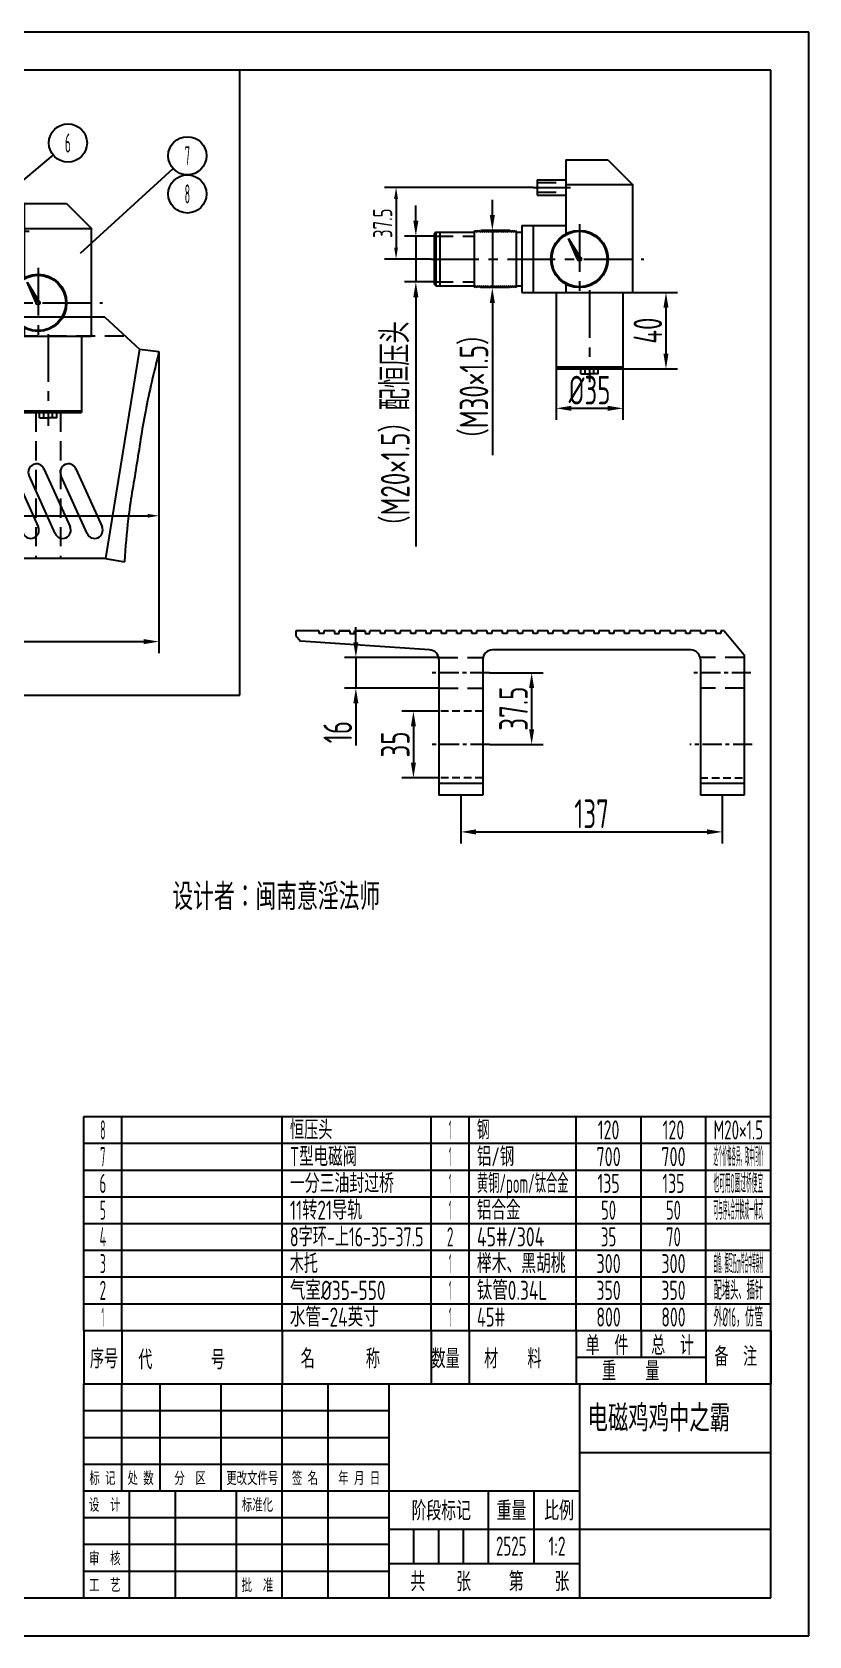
# Model space of a CAD drawing. Header units: millimetres. Extents: x 0 to 1188, y 0 to 840.
# Drawn here: x 781 to 1188, y 0 to 840 of the extents above; entities that cross this region are included whole.
import ezdxf
from ezdxf.enums import TextEntityAlignment as Align

# ---------------------------------------------------------------- set-up
doc = ezdxf.new("R2010")
doc.units = ezdxf.units.MM
doc.header["$LTSCALE"] = 20
doc.linetypes.add('F', pattern=[0.75, 0.5, -0.25])
doc.linetypes.add('G', pattern=[2, 1.25, -0.25, 0.25, -0.25])
for name, color, linetype in [('01', 7, 'Continuous'), ('02', 1, 'Continuous'), ('04', 2, 'F'), ('05', 4, 'G'), ('08', 7, 'Continuous'), ('11', 3, 'G'), ('13', 3, 'G')]:
    doc.layers.add(name, color=color, linetype=linetype)
doc.styles.get("Standard").update_dxf_attribs({"font": 'isocp', "width": 0.707, "bigfont": 'intecad.shx'})
doc.dimstyles.new('INTE', dxfattribs={"dimscale": 2, "dimtxt": 7.5, "dimasz": 4, "dimexe": 3, "dimexo": 0, "dimgap": 1, "dimtad": 1, "dimdec": 1, "dimdsep": 46, "dimtxsty": 'Standard', "dimcen": 0, "dimclrd": 1, "dimclre": 1, "dimclrt": 3, "dimaunit": 1, "dimadec": 0, "dimazin": 0, "dimtfac": 1, "dimtdec": 1, "dimtmove": 0, "dimatfit": 0, "dimfxl": 1, "dimtfillclr": 3, "dimarcsym": 0})

# ---------------------------------------------------------------- blocks, each defined once
blk = doc.blocks.new('*U1', base_point=(-44.58, 177.6))
at = {"layer": '01'}
for p, q in [((-224.58, 233.6), (-44.58, 233.6)), ((-224.58, 177.6), (-224.58, 233.6)), ((-214.58, 205.6), (-214.58, 233.6)), ((-204.58, 205.6), (-204.58, 233.6)), ((-188.58, 205.6), (-188.58, 233.6)), ((-172.58, 177.6), (-172.58, 233.6)), ((-160.58, 177.6), (-160.58, 233.6)), ((-144.58, 177.6), (-144.58, 233.6)), ((-94.58, 177.6), (-94.58, 233.6)), ((-44.58, 177.6), (-44.58, 233.6)), ((-94.58, 215.6), (-44.58, 215.6)), ((-224.58, 205.6), (-94.58, 205.6)), ((-212.58, 177.6), (-212.58, 205.6)), ((-200.58, 177.6), (-200.58, 205.6)), ((-184.58, 177.6), (-184.58, 205.6)), ((-118.58, 186.6), (-118.58, 205.6)), ((-106.58, 186.6), (-106.58, 205.6)), ((-144.58, 195.6), (-44.58, 195.6)), ((-144.58, 186.6), (-94.58, 186.6)), ((-224.58, 177.6), (-44.58, 177.6))]:
    blk.add_line(p, q, dxfattribs=at)
at = {"layer": '02'}
for p, q in [((-224.58, 226.6), (-144.58, 226.6)), ((-224.58, 219.6), (-144.58, 219.6)), ((-224.58, 212.6), (-144.58, 212.6)), ((-224.58, 198.6), (-144.58, 198.6)), ((-138.08, 186.6), (-138.08, 195.6)), ((-131.58, 186.6), (-131.58, 195.6)), ((-125.08, 186.6), (-125.08, 195.6)), ((-224.58, 191.6), (-144.58, 191.6)), ((-224.58, 184.6), (-144.58, 184.6))]:
    blk.add_line(p, q, dxfattribs=at)
at = {"layer": '13', "width": 0.707}
for s, height, p in [('标 记', 3.5, (-223.12, 207.11)), ('处 数', 3.5, (-213.12, 207.11)), ('分  区', 3.5, (-200.86, 207.11)), ('更改文件号', 3.5, (-187.25, 207.11)), ('签 名', 3.5, (-170.06, 207.11)), ('年 月 日', 3.5, (-157.91, 207.11)), ('设  计', 3.5, (-223.22, 200.11)), ('标准化', 3.5, (-183.16, 200.11)), ('阶段标记', 5, (-138.7, 197.87)), ('重量', 5, (-116.41, 197.87)), ('比例', 5, (-103.94, 197.87)), ('审  核', 3.5, (-223.22, 186.11)), ('第    张', 5, (-113.21, 179.3)), ('工  艺', 3.5, (-223.22, 179.11)), ('批  准', 3.5, (-183.22, 179.11)), ('共    张', 5, (-138.99, 179.3))]:
    blk.add_text(s, height=height, dxfattribs=at).set_placement(p)
blk = doc.blocks.new('*U2')
at = {"layer": '04'}
blk.add_blockref('*U1', (0, 0), dxfattribs=at)
blk = doc.blocks.new('*U3')
at = {"layer": '01'}
for points in [[(584, 410), (25, 410)], [(584, 10), (584, 410)], [(25, 10), (584, 10)]]:
    blk.add_lwpolyline(points, dxfattribs=at)
at = {"layer": '02'}
for points in [[(594, 420), (0, 420)], [(594, 0), (594, 420)], [(0, 0), (594, 0)]]:
    blk.add_lwpolyline(points, dxfattribs=at)
blk = doc.blocks.new('*D20')
at = {"layer": '08', "color": 1, "lineweight": -2}
for p, q in [((131.83, 728.67), (131.83, 514.77)), ((847.41, 672.68), (847.41, 514.77)), ((139.83, 520.77), (839.41, 520.77))]:
    blk.add_line(p, q, dxfattribs=at)
at = {"layer": '08', "color": 1}
for points in [[(139.83, 522.1), (139.83, 519.43), (131.83, 520.77)], [(839.41, 522.1), (839.41, 519.43), (847.41, 520.77)]]:
    blk.add_solid(points, dxfattribs=at)
at = {"layer": 'Defpoints', "color": 0}
for p in [(131.83, 728.67), (847.41, 672.68), (847.41, 520.77)]:
    blk.add_point(p, dxfattribs=at)
at = {"layer": '08', "color": 3, "insert": (489.62, 530.27), "char_height": 15, "attachment_point": 5}
blk.add_mtext('715.6', dxfattribs=at)
blk = doc.blocks.new('*D25')
at = {"layer": '08', "color": 7, "lineweight": -2}
for p, q in [((945, 473.38), (945, 381.37)), ((595.09, 436.83), (595.09, 381.37)), ((601.09, 387.37), (939, 387.37))]:
    blk.add_line(p, q, dxfattribs=at)
at = {"layer": '08', "color": 7}
for points in [[(601.09, 388.37), (601.09, 386.37), (595.09, 387.37)], [(939, 388.37), (939, 386.37), (945, 387.37)]]:
    blk.add_solid(points, dxfattribs=at)
at = {"layer": 'Defpoints', "color": 0}
for p in [(945, 473.38), (595.09, 436.83), (945, 387.37)]:
    blk.add_point(p, dxfattribs=at)
at = {"layer": '08', "color": 7, "insert": (770.04, 394.37), "char_height": 10, "attachment_point": 5}
blk.add_mtext('350', dxfattribs=at)
blk = doc.blocks.new('*U40')
at = {"layer": '01'}
for p, q in [((0, 0), (-1, -1)), ((0, 0), (0, -28)), ((-1, -1), (-1, -27)), ((0, -28), (-1, -27))]:
    blk.add_line(p, q, dxfattribs=at)
blk = doc.blocks.new('*D41')
at = {"layer": '08', "color": 7, "lineweight": -2}
for p, q in [((1096.55, 755.68), (1018.73, 755.68)), ((1024.73, 749.68), (1024.73, 724.18)), ((1043.13, 718.18), (1018.73, 718.18))]:
    blk.add_line(p, q, dxfattribs=at)
at = {"layer": '08', "color": 7}
for points in [[(1023.73, 749.68), (1025.73, 749.68), (1024.73, 755.68)], [(1023.73, 724.18), (1025.73, 724.18), (1024.73, 718.18)]]:
    blk.add_solid(points, dxfattribs=at)
at = {"layer": 'Defpoints', "color": 0}
for p in [(1096.55, 755.68), (1024.73, 718.18), (1043.13, 718.18)]:
    blk.add_point(p, dxfattribs=at)
at = {"layer": '08', "color": 7, "insert": (1017.73, 736.93), "char_height": 10, "attachment_point": 5, "rotation": 90}
blk.add_mtext('37.5', dxfattribs=at)
blk = doc.blocks.new('A$C361802EB')
for p, q in [((12.31, 86), (0, 86)), ((0, 86), (0, 83.5)), ((12.31, 84.7), (12.31, 86)), ((14.74, 84.7), (12.31, 84.7)), ((20.31, 86), (14.74, 86)), ((14.74, 86), (14.74, 84.7)), ((20.31, 86), (20.31, 84.7)), ((20.31, 84.7), (22.74, 84.7)), ((28.31, 86), (22.74, 86)), ((22.74, 86), (28.31, 86)), ((22.74, 84.7), (22.74, 86)), ((28.31, 86), (28.31, 84.7)), ((28.31, 84.7), (30.74, 84.7)), ((36.31, 86), (30.74, 86)), ((30.74, 86), (36.31, 86)), ((30.74, 84.7), (30.74, 86)), ((36.31, 86), (36.31, 84.7)), ((36.31, 84.7), (38.74, 84.7)), ((44.31, 86), (38.74, 86)), ((38.74, 84.7), (38.74, 86)), ((44.31, 84.7), (44.31, 86)), ((46.74, 84.7), (44.31, 84.7)), ((52.31, 86), (46.74, 86)), ((46.74, 86), (46.74, 84.7)), ((52.31, 84.7), (52.31, 86)), ((54.74, 84.7), (52.31, 84.7)), ((60.31, 86), (54.74, 86)), ((54.74, 86), (54.74, 84.7)), ((60.31, 84.7), (60.31, 86)), ((62.74, 84.7), (60.31, 84.7)), ((68.31, 86), (62.74, 86)), ((62.74, 86), (62.74, 84.7)), ((68.31, 84.7), (68.31, 86)), ((70.74, 84.7), (68.31, 84.7)), ((76.31, 86), (70.74, 86)), ((70.74, 86), (70.74, 84.7)), ((76.31, 84.7), (76.31, 86)), ((78.74, 84.7), (76.31, 84.7)), ((84.31, 86), (78.74, 86)), ((78.74, 86), (78.74, 84.7)), ((84.31, 84.7), (84.31, 86)), ((86.74, 84.7), (84.31, 84.7)), ((92.31, 86), (86.74, 86)), ((86.74, 86), (86.74, 84.7)), ((92.31, 84.7), (92.31, 86)), ((94.74, 84.7), (92.31, 84.7)), ((100.31, 86), (94.74, 86)), ((94.74, 86), (94.74, 84.7)), ((100.31, 84.7), (100.31, 86)), ((102.74, 84.7), (100.31, 84.7)), ((108.31, 86), (102.74, 86)), ((102.74, 86), (102.74, 84.7)), ((108.31, 84.7), (108.31, 86)), ((110.74, 84.7), (108.31, 84.7)), ((116.31, 86), (110.74, 86)), ((110.74, 86), (110.74, 84.7)), ((116.31, 84.7), (116.31, 86)), ((118.74, 84.7), (116.31, 84.7)), ((124.31, 86), (118.74, 86)), ((118.74, 86), (118.74, 84.7)), ((124.31, 84.7), (124.31, 86)), ((126.74, 84.7), (124.31, 84.7)), ((132.31, 86), (126.74, 86)), ((126.74, 86), (126.74, 84.7)), ((132.31, 84.7), (132.31, 86)), ((134.74, 84.7), (132.31, 84.7)), ((140.31, 86), (134.74, 86)), ((134.74, 86), (134.74, 84.7)), ((140.31, 84.7), (140.31, 86)), ((142.74, 84.7), (140.31, 84.7)), ((148.31, 86), (142.74, 86)), ((142.74, 86), (142.74, 84.7)), ((148.31, 84.7), (148.31, 86)), ((150.74, 84.7), (148.31, 84.7)), ((156.31, 86), (150.74, 86)), ((150.74, 86), (150.74, 84.7)), ((156.31, 84.7), (156.31, 86)), ((158.74, 84.7), (156.31, 84.7)), ((164.31, 86), (158.74, 86)), ((158.74, 86), (158.74, 84.7)), ((164.31, 84.7), (164.31, 86)), ((166.74, 84.7), (164.31, 84.7)), ((172.31, 86), (166.74, 86)), ((166.74, 86), (166.74, 84.7)), ((172.31, 84.7), (172.31, 86)), ((174.74, 84.7), (172.31, 84.7)), ((180.31, 86), (174.74, 86)), ((174.74, 86), (174.74, 84.7)), ((180.31, 84.7), (180.31, 86)), ((182.74, 84.7), (180.31, 84.7)), ((188.31, 86), (182.74, 86)), ((182.74, 86), (182.74, 84.7)), ((188.31, 84.7), (188.31, 86)), ((190.74, 84.7), (188.31, 84.7)), ((196.31, 86), (190.74, 86)), ((190.74, 86), (190.74, 84.7)), ((196.31, 84.7), (196.31, 86)), ((198.74, 84.7), (196.31, 84.7)), ((204.31, 86), (198.74, 86)), ((198.74, 86), (198.74, 84.7)), ((204.31, 84.7), (204.31, 86)), ((206.74, 84.7), (204.31, 84.7)), ((212.31, 86), (206.74, 86)), ((206.74, 86), (206.74, 84.7)), ((212.31, 84.7), (212.31, 86)), ((214.74, 84.7), (212.31, 84.7)), ((220.31, 86), (214.74, 86)), ((214.74, 86), (214.74, 84.7)), ((220.31, 84.7), (220.31, 86)), ((222.74, 84.7), (220.31, 84.7)), ((224.56, 86), (222.74, 86)), ((222.74, 86), (222.74, 84.7)), ((224.56, 86), (235, 73.38)), ((0, 83.5), (2.47, 80.59)), ((70, 76), (2.47, 80.59)), ((207, 76), (103, 76)), ((75, 71), (75, 0)), ((98, 71), (98, 0)), ((212, 71), (212, 0)), ((235, 73.38), (235, 0))]:
    blk.add_line(p, q)
at = {"ltscale": 0.4}
for p, q in [((98, 6), (75, 6)), ((98, 0), (75, 0)), ((235, 6), (212, 6)), ((235, 0), (212, 0))]:
    blk.add_line(p, q, dxfattribs=at)
for centre, start, end in [((70, 71), 0, 90), ((103, 71), 90, 180), ((207, 71), 0, 90)]:
    blk.add_arc(centre, 5, start, end)
at = {"layer": '04', "color": 2, "linetype": 'F'}
for p, q in [((74.9, 72), (98.1, 72)), ((235, 72), (211.9, 72)), ((75, 56), (98, 56)), ((235, 56), (212, 56))]:
    blk.add_line(p, q, dxfattribs=at)
at = {"layer": '04', "color": 2, "linetype": 'F', "ltscale": 0.4}
for p, q in [((98, 44), (75, 44)), ((98, 9), (75, 9)), ((212, 9), (235, 9))]:
    blk.add_line(p, q, dxfattribs=at)
at = {"layer": '05', "color": 4, "linetype": 'G', "ltscale": 0.4}
for p, q in [((101.42, 64), (70.66, 64)), ((238.53, 64), (206.98, 64)), ((101.53, 26.5), (70.81, 26.5)), ((239.17, 26.5), (206.55, 26.5))]:
    blk.add_line(p, q, dxfattribs=at)
blk = doc.blocks.new('*D44')
at = {"layer": '08', "color": 1, "lineweight": -2}
for p, q in [((994.1, 484.39), (974.73, 484.39)), ((980.73, 476.39), (980.73, 457.39)), ((994.1, 449.39), (974.73, 449.39))]:
    blk.add_line(p, q, dxfattribs=at)
at = {"layer": '08', "color": 1}
for points in [[(979.4, 476.39), (982.07, 476.39), (980.73, 484.39)], [(979.4, 457.39), (982.07, 457.39), (980.73, 449.39)]]:
    blk.add_solid(points, dxfattribs=at)
at = {"layer": 'Defpoints', "color": 0}
for p in [(994.1, 484.39), (980.73, 449.39), (994.1, 449.39)]:
    blk.add_point(p, dxfattribs=at)
at = {"layer": '08', "color": 3, "insert": (971.23, 466.89), "char_height": 15, "attachment_point": 5, "rotation": 90}
blk.add_mtext('35', dxfattribs=at)
blk = doc.blocks.new('*D45')
at = {"layer": '08', "color": 1, "lineweight": -2}
for p, q in [((950.57, 520.39), (950.57, 528.39)), ((994, 512.39), (944.57, 512.39)), ((950.57, 512.39), (950.57, 496.39)), ((994.1, 496.39), (944.57, 496.39)), ((950.57, 488.39), (950.57, 466.31))]:
    blk.add_line(p, q, dxfattribs=at)
at = {"layer": '08', "color": 1}
for points in [[(949.24, 520.39), (951.91, 520.39), (950.57, 512.39)], [(949.24, 488.39), (951.91, 488.39), (950.57, 496.39)]]:
    blk.add_solid(points, dxfattribs=at)
at = {"layer": 'Defpoints', "color": 0}
for p in [(994, 512.39), (950.57, 496.39), (994.1, 496.39)]:
    blk.add_point(p, dxfattribs=at)
at = {"layer": '08', "color": 3, "insert": (941.07, 473.35), "char_height": 15, "attachment_point": 5, "rotation": 90}
blk.add_mtext('16', dxfattribs=at)
blk = doc.blocks.new('*D46')
at = {"layer": '08', "color": 1, "lineweight": -2}
for p, q in [((1020.52, 504.39), (1048.68, 504.39)), ((1042.68, 496.39), (1042.68, 474.89)), ((1020.63, 466.89), (1048.68, 466.89))]:
    blk.add_line(p, q, dxfattribs=at)
at = {"layer": '08', "color": 1}
for points in [[(1041.35, 496.39), (1044.02, 496.39), (1042.68, 504.39)], [(1041.35, 474.89), (1044.02, 474.89), (1042.68, 466.89)]]:
    blk.add_solid(points, dxfattribs=at)
at = {"layer": 'Defpoints', "color": 0}
for p in [(1020.52, 504.39), (1020.63, 466.89), (1042.68, 466.89)]:
    blk.add_point(p, dxfattribs=at)
at = {"layer": '08', "color": 3, "insert": (1033.18, 485.64), "char_height": 15, "attachment_point": 5, "rotation": 90}
blk.add_mtext('37.5', dxfattribs=at)
blk = doc.blocks.new('*D47')
at = {"layer": '08', "color": 1, "lineweight": -2}
for p, q in [((1005.6, 440.39), (1005.6, 415.1)), ((1142.6, 440.39), (1142.6, 415.1)), ((1013.6, 421.1), (1134.6, 421.1))]:
    blk.add_line(p, q, dxfattribs=at)
at = {"layer": '08', "color": 1}
for points in [[(1013.6, 422.43), (1013.6, 419.77), (1005.6, 421.1)], [(1134.6, 422.43), (1134.6, 419.77), (1142.6, 421.1)]]:
    blk.add_solid(points, dxfattribs=at)
at = {"layer": 'Defpoints', "color": 0}
for p in [(1005.6, 440.39), (1142.6, 440.39), (1142.6, 421.1)]:
    blk.add_point(p, dxfattribs=at)
at = {"layer": '08', "color": 3, "insert": (1074.1, 430.6), "char_height": 15, "attachment_point": 5}
blk.add_mtext('137', dxfattribs=at)
blk = doc.blocks.new('*D48')
at = {"layer": '08', "color": 1, "lineweight": -2}
for p, q in [((1055.56, 663.65), (1055.56, 636.95)), ((1090.56, 663.65), (1090.56, 636.95)), ((1063.56, 642.95), (1082.56, 642.95))]:
    blk.add_line(p, q, dxfattribs=at)
at = {"layer": '08', "color": 1}
for points in [[(1063.56, 644.28), (1063.56, 641.62), (1055.56, 642.95)], [(1082.56, 644.28), (1082.56, 641.62), (1090.56, 642.95)]]:
    blk.add_solid(points, dxfattribs=at)
at = {"layer": 'Defpoints', "color": 0}
for p in [(1055.56, 663.65), (1090.56, 663.65), (1090.56, 642.95)]:
    blk.add_point(p, dxfattribs=at)
at = {"layer": '08', "color": 3, "insert": (1073.06, 652.45), "char_height": 15, "attachment_point": 5}
blk.add_mtext('%%c35', dxfattribs=at)
blk = doc.blocks.new('*D49')
at = {"layer": '08', "color": 1, "lineweight": -2}
for p, q in [((1095.56, 703.65), (1119.08, 703.65)), ((1113.08, 695.65), (1113.08, 671.65)), ((1090.56, 663.65), (1119.08, 663.65))]:
    blk.add_line(p, q, dxfattribs=at)
at = {"layer": '08', "color": 1}
for points in [[(1111.75, 695.65), (1114.41, 695.65), (1113.08, 703.65)], [(1111.75, 671.65), (1114.41, 671.65), (1113.08, 663.65)]]:
    blk.add_solid(points, dxfattribs=at)
at = {"layer": 'Defpoints', "color": 0}
for p in [(1095.56, 703.65), (1090.56, 663.65), (1113.08, 663.65)]:
    blk.add_point(p, dxfattribs=at)
at = {"layer": '08', "color": 3, "insert": (1103.58, 683.65), "char_height": 15, "attachment_point": 5, "rotation": 90}
blk.add_mtext('40', dxfattribs=at)
blk = doc.blocks.new('*D64')
at = {"layer": '08', "color": 1, "lineweight": -2}
for p, q in [((982.01, 741.17), (982.01, 749.17)), ((991.56, 733.17), (976.01, 733.17)), ((982.01, 733.17), (982.01, 709.12)), ((991.56, 709.12), (976.01, 709.12)), ((982.01, 701.12), (982.01, 570.65))]:
    blk.add_line(p, q, dxfattribs=at)
at = {"layer": '08', "color": 1}
for points in [[(980.67, 741.17), (983.34, 741.17), (982.01, 733.17)], [(980.67, 701.12), (983.34, 701.12), (982.01, 709.12)]]:
    blk.add_solid(points, dxfattribs=at)
at = {"layer": 'Defpoints', "color": 0}
for p in [(991.56, 733.17), (982.01, 709.12), (991.56, 709.12)]:
    blk.add_point(p, dxfattribs=at)
at = {"layer": '08', "color": 3, "insert": (971.33, 631.88), "char_height": 15, "attachment_point": 5, "rotation": 90}
blk.add_mtext('（M20×1.5）配恒压头', dxfattribs=at)
blk = doc.blocks.new('*D65')
at = {"layer": '08', "color": 1, "lineweight": -2}
for p, q in [((1022.09, 744.15), (1022.09, 752.15)), ((1031.34, 736.15), (1016.09, 736.15)), ((1022.09, 736.15), (1022.09, 706.15)), ((1031.34, 706.15), (1016.09, 706.15)), ((1022.09, 698.15), (1022.09, 618.47))]:
    blk.add_line(p, q, dxfattribs=at)
at = {"layer": '08', "color": 1}
for points in [[(1020.76, 744.15), (1023.42, 744.15), (1022.09, 736.15)], [(1020.76, 698.15), (1023.42, 698.15), (1022.09, 706.15)]]:
    blk.add_solid(points, dxfattribs=at)
at = {"layer": 'Defpoints', "color": 0}
for p in [(1031.34, 736.15), (1022.09, 706.15), (1031.34, 706.15)]:
    blk.add_point(p, dxfattribs=at)
at = {"layer": '08', "color": 3, "insert": (1012.59, 654.31), "char_height": 15, "attachment_point": 5, "rotation": 90}
blk.add_mtext('（M30×1.5）', dxfattribs=at)
blk = doc.blocks.new('*U127')
at = {"layer": '01'}
for p, q in [((-180, 14), (-180, 0)), ((-180, 14), (0, 14)), ((-170, 14), (-170, 0)), ((-128, 14), (-128, 0)), ((-89, 14), (-89, 0)), ((-79, 14), (-79, 0)), ((-51, 14), (-51, 0)), ((-34, 14), (-34, 7)), ((-17, 14), (-17, 0)), ((0, 14), (0, 0)), ((-51, 7), (-17, 7))]:
    blk.add_line(p, q, dxfattribs=at)
at = {"layer": '11', "width": 0.67}
for s, p in [('单  件', (-42.9, 7.58)), ('总  计', (-25.73, 7.58))]:
    blk.add_text(s, height=5, dxfattribs=at).set_placement(p, align=Align.CENTER)
for s, p in [('序号', (-178.39, 4.08)), ('代        号', (-165.71, 3.83)), ('名       称', (-123.17, 4.09)), (' 数量', (-90.81, 4.08)), ('材    料', (-75.11, 4.09)), ('备  注', (-14.78, 4.63)), ('重    量', (-44.21, 0.87))]:
    blk.add_text(s, height=5, dxfattribs=at).set_placement(p)
blk = doc.blocks.new('*U128')
at = {"color": 0, "linetype": 'ByBlock'}
blk.add_blockref('*U127', (0, 0), dxfattribs=at)
blk = doc.blocks.new('*U129')
at = {"layer": '01'}
for p, q in [((0, -14), (0, 0)), ((360, -14), (360, 0))]:
    blk.add_line(p, q, dxfattribs=at)
at = {"layer": '02'}
for p, q in [((0, 0), (20, 0)), ((20, -14), (20, 0)), ((20, 0), (104, 0)), ((104, -14), (104, 0)), ((104, 0), (182, 0)), ((182, -14), (182, 0)), ((182, 0), (202, 0)), ((202, -14), (202, 0)), ((202, 0), (258, 0)), ((258, -14), (258, 0)), ((258, 0), (292, 0)), ((292, -14), (292, 0)), ((292, 0), (326, 0)), ((326, -14), (326, 0)), ((326, 0), (360, 0))]:
    blk.add_line(p, q, dxfattribs=at)
blk = doc.blocks.new('*U130')
at = {"layer": '01'}
for p, q in [((0, -14), (0, 0)), ((360, -14), (360, 0))]:
    blk.add_line(p, q, dxfattribs=at)
at = {"layer": '02'}
for p, q in [((0, 0), (20, 0)), ((20, -14), (20, 0)), ((20, 0), (104, 0)), ((104, -14), (104, 0)), ((104, 0), (182, 0)), ((182, -14), (182, 0)), ((182, 0), (202, 0)), ((202, -14), (202, 0)), ((202, 0), (258, 0)), ((258, -14), (258, 0)), ((258, 0), (292, 0)), ((292, -14), (292, 0)), ((292, 0), (326, 0)), ((326, -14), (326, 0)), ((326, 0), (360, 0))]:
    blk.add_line(p, q, dxfattribs=at)
blk = doc.blocks.new('*U131')
at = {"layer": '01'}
for p, q in [((0, -14), (0, 0)), ((360, -14), (360, 0))]:
    blk.add_line(p, q, dxfattribs=at)
at = {"layer": '02'}
for p, q in [((0, 0), (20, 0)), ((20, -14), (20, 0)), ((20, 0), (104, 0)), ((104, -14), (104, 0)), ((104, 0), (182, 0)), ((182, -14), (182, 0)), ((182, 0), (202, 0)), ((202, -14), (202, 0)), ((202, 0), (258, 0)), ((258, -14), (258, 0)), ((258, 0), (292, 0)), ((292, -14), (292, 0)), ((292, 0), (326, 0)), ((326, -14), (326, 0)), ((326, 0), (360, 0))]:
    blk.add_line(p, q, dxfattribs=at)
blk = doc.blocks.new('*U132')
at = {"layer": '01'}
for p, q in [((0, -14), (0, 0)), ((360, -14), (360, 0))]:
    blk.add_line(p, q, dxfattribs=at)
at = {"layer": '02'}
for p, q in [((0, 0), (20, 0)), ((20, -14), (20, 0)), ((20, 0), (104, 0)), ((104, -14), (104, 0)), ((104, 0), (182, 0)), ((182, -14), (182, 0)), ((182, 0), (202, 0)), ((202, -14), (202, 0)), ((202, 0), (258, 0)), ((258, -14), (258, 0)), ((258, 0), (292, 0)), ((292, -14), (292, 0)), ((292, 0), (326, 0)), ((326, -14), (326, 0)), ((326, 0), (360, 0))]:
    blk.add_line(p, q, dxfattribs=at)
blk = doc.blocks.new('*U133')
at = {"layer": '01'}
for p, q in [((0, -14), (0, 0)), ((360, -14), (360, 0))]:
    blk.add_line(p, q, dxfattribs=at)
at = {"layer": '02'}
for p, q in [((0, 0), (20, 0)), ((20, -14), (20, 0)), ((20, 0), (104, 0)), ((104, -14), (104, 0)), ((104, 0), (182, 0)), ((182, -14), (182, 0)), ((182, 0), (202, 0)), ((202, -14), (202, 0)), ((202, 0), (258, 0)), ((258, -14), (258, 0)), ((258, 0), (292, 0)), ((292, -14), (292, 0)), ((292, 0), (326, 0)), ((326, -14), (326, 0)), ((326, 0), (360, 0))]:
    blk.add_line(p, q, dxfattribs=at)
blk = doc.blocks.new('*U134')
at = {"layer": '01'}
for p, q in [((0, -14), (0, 0)), ((360, -14), (360, 0))]:
    blk.add_line(p, q, dxfattribs=at)
at = {"layer": '02'}
for p, q in [((0, 0), (20, 0)), ((20, -14), (20, 0)), ((20, 0), (104, 0)), ((104, -14), (104, 0)), ((104, 0), (182, 0)), ((182, -14), (182, 0)), ((182, 0), (202, 0)), ((202, -14), (202, 0)), ((202, 0), (258, 0)), ((258, -14), (258, 0)), ((258, 0), (292, 0)), ((292, -14), (292, 0)), ((292, 0), (326, 0)), ((326, -14), (326, 0)), ((326, 0), (360, 0))]:
    blk.add_line(p, q, dxfattribs=at)
blk = doc.blocks.new('*U135')
at = {"layer": '01'}
for p, q in [((0, -14), (0, 0)), ((360, -14), (360, 0))]:
    blk.add_line(p, q, dxfattribs=at)
at = {"layer": '02'}
for p, q in [((0, 0), (20, 0)), ((20, -14), (20, 0)), ((20, 0), (104, 0)), ((104, -14), (104, 0)), ((104, 0), (182, 0)), ((182, -14), (182, 0)), ((182, 0), (202, 0)), ((202, -14), (202, 0)), ((202, 0), (258, 0)), ((258, -14), (258, 0)), ((258, 0), (292, 0)), ((292, -14), (292, 0)), ((292, 0), (326, 0)), ((326, -14), (326, 0)), ((326, 0), (360, 0))]:
    blk.add_line(p, q, dxfattribs=at)
blk = doc.blocks.new('*U136')
at = {"layer": '01'}
for p, q in [((0, -14), (0, 0)), ((0, 0), (20, 0)), ((20, 0), (104, 0)), ((104, 0), (182, 0)), ((182, 0), (202, 0)), ((202, 0), (258, 0)), ((258, 0), (292, 0)), ((292, 0), (326, 0)), ((326, 0), (360, 0)), ((360, -14), (360, 0))]:
    blk.add_line(p, q, dxfattribs=at)
at = {"layer": '02'}
for p, q in [((20, -14), (20, 0)), ((104, -14), (104, 0)), ((182, -14), (182, 0)), ((202, -14), (202, 0)), ((258, -14), (258, 0)), ((292, -14), (292, 0)), ((326, -14), (326, 0))]:
    blk.add_line(p, q, dxfattribs=at)
blk = doc.blocks.new('A$C34E03C47')
for p, q in [((15.65, 129.99), (0, 101.27)), ((580, 129.99), (15.65, 129.99)), ((580, 129.99), (598.14, 113.21)), ((19.74, 114.85), (47.67, 96.6)), ((49.74, 114.85), (77.67, 96.6)), ((79.74, 114.85), (107.67, 96.6)), ((109.74, 114.85), (137.67, 96.6)), ((139.74, 114.85), (167.67, 96.6)), ((355.28, 114.85), (383.2, 96.6)), ((385.28, 114.85), (413.2, 96.6)), ((415.28, 114.85), (443.2, 96.6)), ((445.28, 114.85), (473.2, 96.6)), ((475.28, 114.85), (503.2, 96.6)), ((598.14, 113.21), (580.36, 3.55)), ((598.14, 113.21), (608.34, 112)), ((0, 101.27), (0, 85.03)), ((42.95, 89.39), (15.03, 107.64)), ((72.95, 89.39), (45.03, 107.64)), ((102.95, 89.39), (75.03, 107.64)), ((132.95, 89.39), (105.03, 107.64)), ((162.95, 89.39), (135.03, 107.64)), ((378.49, 89.39), (350.57, 107.64)), ((408.49, 89.39), (380.57, 107.64)), ((438.49, 89.39), (410.57, 107.64)), ((468.49, 89.39), (440.57, 107.64)), ((498.49, 89.39), (470.57, 107.64)), ((212.8, 97.04), (248.25, 97.04)), ((231.23, 97.04), (231.23, 85.12)), ((202.8, 85.03), (0, 85.03)), ((202.61, 56.5), (154.86, 85.03)), ((202.8, 71.5), (202.8, 87.04)), ((258.25, 87.04), (258.25, 76.09)), ((357.74, 83.67), (313.12, 85.75)), ((258.25, 76.09), (258.43, 75.44)), ((507.59, 77.98), (398.38, 77.98)), ((315.24, 33.87), (303.1, 72.79)), ((390.84, 74.55), (328.78, 3.43)), ((517.59, 13.55), (517.59, 67.98)), ((246.75, 61.5), (212.8, 61.5)), ((246.75, 61.5), (246.75, 56.5)), ((364.77, 67.07), (332.28, 30.23)), ((246.75, 56.5), (202.61, 56.5)), ((263.75, 56.72), (264.36, 54.59)), ((531.33, 50.64), (545.02, 20.21)), ((548.07, 50.64), (561.76, 20.21)), ((564.81, 50.64), (578.5, 20.21)), ((537.16, 16.68), (523.48, 47.1)), ((553.9, 16.68), (540.22, 47.1)), ((570.64, 16.68), (556.95, 47.1)), ((269.68, 35.86), (270.32, 33.59)), ((275.64, 14.87), (277.8, 7.27)), ((287.42, 0), (321.25, 0)), ((580.36, 3.55), (527.59, 3.55)), ((580.36, 3.55), (590.24, 1.95))]:
    blk.add_line(p, q)
for centre, radius, start, end in [((17.39, 111.24), 4.31, 56.83299, 236.83299), ((47.39, 111.24), 4.31, 56.83299, 236.83299), ((77.39, 111.24), 4.31, 56.83299, 236.83299), ((107.39, 111.24), 4.31, 56.83299, 236.83299), ((137.39, 111.24), 4.31, 56.83299, 236.83299), ((352.92, 111.24), 4.31, 56.83299, 236.83299), ((382.92, 111.24), 4.31, 56.83299, 236.83299), ((412.92, 111.24), 4.31, 56.83299, 236.83299), ((442.92, 111.24), 4.31, 56.83299, 236.83299), ((472.92, 111.24), 4.31, 56.83299, 236.83299), ((45.31, 92.99), 4.31, 236.83299, 56.83299), ((75.31, 92.99), 4.31, 236.83299, 56.83299), ((105.31, 92.99), 4.31, 236.83299, 56.83299), ((135.31, 92.99), 4.31, 236.83299, 56.83299), ((165.31, 92.99), 4.31, 236.83299, 56.83299), ((212.8, 87.04), 10, 90, 180), ((248.25, 87.04), 10, 0, 90), ((380.85, 92.99), 4.31, 236.83299, 56.83299), ((410.85, 92.99), 4.31, 236.83299, 56.83299), ((440.85, 92.99), 4.31, 236.83299, 56.83299), ((470.85, 92.99), 4.31, 236.83299, 56.83299), ((500.85, 92.99), 4.31, 236.83299, 56.83299), ((312.65, 75.76), 10, 87.32857, 197.31659), ((357.27, 73.68), 10, 318.58858, 87.32857), ((398.38, 67.98), 10, 90, 138.89467), ((507.59, 67.98), 10, 0, 90), ((212.8, 71.5), 10, 180, 270), ((527.41, 48.87), 4.31, 24.22219, 204.22219), ((544.14, 48.87), 4.31, 24.22219, 204.22219), ((560.88, 48.87), 4.31, 24.22219, 204.22219), ((324.78, 36.84), 10, 197.31659, 318.58858), ((541.09, 18.45), 4.31, 204.22219, 24.22219), ((557.83, 18.45), 4.31, 204.22219, 24.22219), ((574.57, 18.45), 4.31, 204.22219, 24.22219), ((527.59, 13.55), 10, 180, 270), ((287.42, 10), 10, 195.85988, 270), ((321.25, 10), 10, 270, 318.89467)]:
    blk.add_arc(centre, radius, start, end)
blk.add_spline([(608.34, 112), (601.18, 80.46), (596.44, 51.73), (592.21, 24.31), (590.24, 1.95)], degree=3)
for points, knots in [([(231.23, 85.12), (231.18, 82.67), (231.11, 78.65), (226.02, 70.36), (236.25, 74.74), (238.13, 84.19), (238, 92.14), (237.72, 97.04)], [0, 0, 0, 0, 8.156606, 13.326864, 19.138426, 28.374614, 42.94727, 42.94727, 42.94727, 42.94727]), ([(258.43, 75.44), (259.63, 74.02), (267.35, 65.18), (265.64, 60.04), (263.75, 56.72)], [3.601724, 3.601724, 3.601724, 3.601724, 8.741288, 20.713618, 20.713618, 20.713618, 20.713618]), ([(264.36, 54.59), (265.55, 53.16), (273.27, 44.32), (271.56, 39.19), (269.68, 35.86)], [3.601724, 3.601724, 3.601724, 3.601724, 8.741288, 20.713618, 20.713618, 20.713618, 20.713618]), ([(270.32, 33.59), (271.52, 32.17), (279.23, 23.33), (277.52, 18.2), (275.64, 14.87)], [3.601724, 3.601724, 3.601724, 3.601724, 8.741288, 20.713618, 20.713618, 20.713618, 20.713618])]:
    blk.add_open_spline(points, degree=3, knots=knots)
at = {"layer": '05', "color": 4, "linetype": 'G'}
for p, q in [((188.54, 119.99), (188.54, 66.23)), ((325.54, 119.99), (325.54, 73.17))]:
    blk.add_line(p, q, dxfattribs=at)
at = {"layer": '08'}
dim = blk.add_linear_dim(base=(608.34, 25.99), p1=(258.43, 75.44), p2=(608.34, 112), dimstyle='INTE', dxfattribs=at)
dim.commit()
dim.dimension.update_dxf_attribs({"geometry": '*D25', "text_midpoint": (433.39, 32.99), "insert": (-336.66, -361.39)})
blk = doc.blocks.new('A$C01CB6752')
for p, q in [((100.42, 116.43), (100.42, 77.6)), ((100.42, 116.43), (122.5, 116.43)), ((122.5, 116.43), (135.42, 103.51)), ((85.42, 105.93), (85.42, 97.93)), ((85.42, 105.93), (100.42, 105.93)), ((100.42, 103.43), (135.42, 103.43)), ((135.42, 103.51), (135.42, 46.93)), ((85.42, 97.93), (100.42, 97.93)), ((34.42, 78.43), (34.42, 50.43)), ((52.42, 78.43), (52.93, 79.43)), ((52.42, 78.43), (52.42, 50.43)), ((53.44, 78.43), (52.93, 79.43)), ((53.44, 78.43), (53.95, 79.43)), ((54.45, 78.43), (53.95, 79.43)), ((54.45, 78.43), (54.96, 79.43)), ((55.47, 78.43), (54.96, 79.43)), ((55.47, 78.43), (55.98, 79.43)), ((56.48, 78.43), (55.98, 79.43)), ((56.48, 78.43), (56.99, 79.43)), ((57.5, 78.43), (56.99, 79.43)), ((57.5, 78.43), (58.01, 79.43)), ((58.51, 78.43), (58.01, 79.43)), ((58.51, 78.43), (59.02, 79.43)), ((59.53, 78.43), (59.02, 79.43)), ((59.53, 78.43), (60.04, 79.43)), ((60.54, 78.43), (60.04, 79.43)), ((60.54, 78.43), (61.05, 79.43)), ((61.56, 78.43), (61.05, 79.43)), ((61.56, 78.43), (62.07, 79.43)), ((62.57, 78.43), (62.07, 79.43)), ((62.57, 78.43), (63.08, 79.43)), ((63.59, 78.43), (63.08, 79.43)), ((63.59, 78.43), (64.1, 79.43)), ((64.6, 78.43), (64.1, 79.43)), ((64.6, 78.43), (65.11, 79.43)), ((65.62, 78.43), (65.11, 79.43)), ((65.62, 78.43), (66.13, 79.43)), ((66.63, 78.43), (66.13, 79.43)), ((66.63, 78.43), (67.14, 79.43)), ((67.65, 78.43), (67.14, 79.43)), ((67.65, 78.43), (68.16, 79.43)), ((68.66, 78.43), (68.16, 79.43)), ((68.66, 78.43), (69.17, 79.43)), ((69.68, 78.43), (69.17, 79.43)), ((69.68, 78.43), (70.19, 79.43)), ((70.69, 78.43), (70.19, 79.43)), ((70.69, 78.43), (71.2, 79.43)), ((71.71, 78.43), (71.2, 79.43)), ((71.71, 78.43), (72.22, 79.43)), ((72.72, 78.43), (72.22, 79.43)), ((72.72, 78.43), (73.23, 79.43)), ((73.74, 78.43), (73.23, 79.43)), ((73.74, 78.43), (74.25, 79.43)), ((74.42, 79.08), (74.25, 79.43)), ((74.42, 79.08), (74.42, 49.78)), ((77.42, 81.93), (77.42, 46.93)), ((77.42, 81.93), (100.42, 81.93)), ((83.42, 81.93), (83.42, 46.93)), ((106.59, 64.43), (101.92, 75.21)), ((101.92, 75.21), (108.04, 65.33)), ((101.92, 75.21), (106.72, 64.92)), ((101.92, 75.21), (107.68, 65.43)), ((107.13, 65.32), (101.92, 75.21)), ((52.42, 50.43), (52.93, 49.43)), ((53.44, 50.43), (52.93, 49.43)), ((53.44, 50.43), (53.95, 49.43)), ((54.45, 50.43), (53.95, 49.43)), ((54.45, 50.43), (54.96, 49.43)), ((55.47, 50.43), (54.96, 49.43)), ((55.47, 50.43), (55.98, 49.43)), ((56.48, 50.43), (55.98, 49.43)), ((56.48, 50.43), (56.99, 49.43)), ((57.5, 50.43), (56.99, 49.43)), ((57.5, 50.43), (58.01, 49.43)), ((58.51, 50.43), (58.01, 49.43)), ((58.51, 50.43), (59.02, 49.43)), ((59.53, 50.43), (59.02, 49.43)), ((59.53, 50.43), (60.04, 49.43)), ((60.54, 50.43), (60.04, 49.43)), ((60.54, 50.43), (61.05, 49.43)), ((61.56, 50.43), (61.05, 49.43)), ((61.56, 50.43), (62.07, 49.43)), ((62.57, 50.43), (62.07, 49.43)), ((62.57, 50.43), (63.08, 49.43)), ((63.59, 50.43), (63.08, 49.43)), ((63.59, 50.43), (64.1, 49.43)), ((64.6, 50.43), (64.1, 49.43)), ((64.6, 50.43), (65.11, 49.43)), ((65.62, 50.43), (65.11, 49.43)), ((65.62, 50.43), (66.13, 49.43)), ((66.63, 50.43), (66.13, 49.43)), ((66.63, 50.43), (67.14, 49.43)), ((67.65, 50.43), (67.14, 49.43)), ((67.65, 50.43), (68.16, 49.43)), ((68.66, 50.43), (68.16, 49.43)), ((68.66, 50.43), (69.17, 49.43)), ((69.68, 50.43), (69.17, 49.43)), ((69.68, 50.43), (70.19, 49.43)), ((70.69, 50.43), (70.19, 49.43)), ((70.69, 50.43), (71.2, 49.43)), ((71.71, 50.43), (71.2, 49.43)), ((71.71, 50.43), (72.22, 49.43)), ((72.72, 50.43), (72.22, 49.43)), ((72.72, 50.43), (73.23, 49.43)), ((73.74, 50.43), (73.23, 49.43)), ((73.74, 50.43), (74.25, 49.43)), ((100.42, 51.25), (100.42, 46.93)), ((74.42, 49.78), (74.25, 49.43)), ((77.42, 46.93), (135.42, 46.93)), ((95.42, 46.93), (95.42, 6.93)), ((130.42, 46.93), (130.42, 6.93)), ((95.42, 7.93), (130.42, 7.93)), ((95.42, 6.93), (130.42, 6.93)), ((108.39, 4.26), (108.39, 6.93)), ((108.39, 4.26), (112.92, 4.26)), ((110.66, 4.26), (110.66, 6.93)), ((117.46, 4.26), (112.92, 4.26)), ((115.19, 4.26), (115.19, 6.93)), ((117.46, 4.26), (117.46, 6.93))]:
    blk.add_line(p, q)
for radius in [15, 14.5, 1.01]:
    blk.add_circle((107.6, 64.43), radius)
at = {"layer": '01', "color": 7, "linetype": 'Continuous'}
for p, q in [((32.42, 78.43), (52.42, 78.43)), ((74.42, 78.43), (77.42, 78.43)), ((32.42, 50.43), (52.42, 50.43)), ((74.42, 50.43), (77.42, 50.43))]:
    blk.add_line(p, q, dxfattribs=at)
at = {"layer": '04', "color": 2, "linetype": 'F'}
for p, q in [((85.42, 104.43), (100.42, 104.43)), ((85.42, 99.43), (100.42, 99.43))]:
    blk.add_line(p, q, dxfattribs=at)
at = {"layer": '05', "color": 4, "linetype": 'G'}
for p, q in [((83.33, 101.93), (102.99, 101.93)), ((29.91, 64.43), (141.31, 64.43)), ((112.92, 48.12), (112.92, 0))]:
    blk.add_line(p, q, dxfattribs=at)
at = {"layer": '05'}
blk.add_line((107.6, 82.76), (107.6, 46.1), dxfattribs=at)
blk.add_blockref('*U40', (32.42, 78.43))
at = {"layer": '08'}
dim = blk.add_linear_dim(base=(11.5, 64.43), p1=(83.33, 101.93), p2=(29.91, 64.43), angle=90, dimstyle='INTE', override={"dimgap": 1, "dimdec": 1, "dimzin": 8, "dimpost": '<>', "dimtol": 0, "dimlim": 0, "dimtp": 0, "dimtm": 0, "dimtfac": 1}, dxfattribs=at)
dim.commit()
dim.dimension.update_dxf_attribs({"geometry": '*D41', "text_midpoint": (4.5, 83.18), "insert": (-1013.23, -653.76)})

msp = doc.modelspace()

# ---------------------------------------------------------------- linework, layer by layer
at = {"layer": '01'}
msp.add_point((1168, 132), dxfattribs=at)
at = {"layer": '02', "color": 1, "linetype": 'Continuous'}
for p, q in [((889.78, 492.65), (889.78, 820)), ((50, 492.65), (889.78, 492.65))]:
    msp.add_line(p, q, dxfattribs=at)
at = {"layer": '02'}
for p, q in [((752.56, 742.4), (792.03, 775.49)), ((806.27, 724.19), (854.88, 768.48))]:
    msp.add_line(p, q, dxfattribs=at)
for centre in [(799.69, 781.91), (862.27, 775.22), (862.27, 755.22)]:
    msp.add_circle(centre, 10, dxfattribs=at)
at = {"layer": '04', "color": 2, "linetype": 'F'}
for p, q in [((991.56, 733.17), (1012.56, 733.17)), ((991.56, 709.12), (1012.56, 709.12)), ((249, 680.92), (829.61, 680.92)), ((782.78, 640.67), (782.78, 564.23)), ((795.88, 640.67), (795.88, 564.23))]:
    msp.add_line(p, q, dxfattribs=at)

# ---------------------------------------------------------------- block references
at = {"xscale": 2, "yscale": 2, "zscale": 2}
msp.add_blockref('*U3', (0, 0), dxfattribs=at)
msp.add_blockref('A$C34E03C47', (239.07, 560.68))
at = {"xscale": 2, "yscale": 2}
msp.add_blockref('*U2', (1168, 20), dxfattribs=at)
at = {"layer": '01'}
for name, p in [('A$C01CB6752', (960.14, 656.72)), ('A$C01CB6752', (676.41, 633.74)), ('A$C361802EB', (919.1, 440.39)), ('*U136', (808, 272)), ('*U135', (808, 258)), ('*U134', (808, 244)), ('*U133', (808, 230)), ('*U132', (808, 216)), ('*U131', (808, 202)), ('*U130', (808, 188)), ('*U129', (808, 174))]:
    msp.add_blockref(name, p, dxfattribs=at)
at = {"layer": '01', "xscale": 2, "yscale": 2}
msp.add_blockref('*U128', (1168, 132), dxfattribs=at)

# ---------------------------------------------------------------- texts
at = {"layer": '11'}
for s, height, width, p, p2 in [('6', 10, 0.520483, (798.13, 776.91), (801.25, 776.91)), ('7', 10, 0.514182, (860.86, 770.22), (863.69, 770.22)), ('8', 10, 0.514182, (860.86, 750.22), (863.69, 750.22)), ('8', 10, 0.514182, (816.59, 260), (819.41, 260)), ('恒压头', 10, 0.681037, (916, 260), (938.32, 260)), ('1', 10, 0.404, (999.29, 260), (1000.71, 260)), ('钢', 10, 0.632579, (1014, 260), (1020.68, 260)), ('120', 10, 0.646427, (1077.34, 260), (1088.66, 260)), ('120', 10, 0.646427, (1111.34, 260), (1122.66, 260)), ('M20×1.5', 10, 0.544287, (1138, 260), (1164, 260)), ('7', 10, 0.514182, (816.59, 246), (819.41, 246)), ('T型电磁阀', 10, 0.686304, (916, 246), (951.17, 246)), ('1', 10, 0.404, (999.29, 246), (1000.71, 246)), ('铝/钢', 10, 0.68188, (1014, 246), (1033.55, 246)), ('700', 10, 0.652637, (1076.63, 246), (1089.37, 246)), ('700', 10, 0.652637, (1110.63, 246), (1123.37, 246)), ('这个价格各异，取中间价', 10, 0.213174, (1138, 246), (1164, 246)), ('6', 10, 0.600695, (816.2, 232), (819.8, 232)), ('一分三油封过桥', 10, 0.698613, (916, 232), (970.53, 232)), ('1', 10, 0.404, (999.29, 232), (1000.71, 232)), ('黄铜/pom/钛合金', 10, 0.518607, (1014, 232), (1062, 232)), ('135', 10, 0.647801, (1077.2, 232), (1088.8, 232)), ('135', 10, 0.647801, (1111.2, 232), (1122.8, 232)), ('也可用O圈过桥便宜', 10, 0.270416, (1138, 232), (1164, 232)), ('5', 10, 0.527686, (816.44, 218), (819.56, 218)), ('11转21导轨', 10, 0.68777, (916, 218), (953.93, 218)), ('1', 10, 0.404, (999.29, 218), (1000.71, 218)), ('铝合金', 10, 0.685397, (1014, 218), (1036.85, 218)), ('50', 10, 0.622213, (1079.11, 218), (1086.89, 218)), ('50', 10, 0.622213, (1113.11, 218), (1120.89, 218)), ('可与序4合并换成一体式', 10, 0.218623, (1138, 218), (1164, 218)), ('4', 10, 0.543846, (816.23, 204), (819.77, 204)), ('8字环-上16-35-37.5', 10, 0.634935, (916, 204), (986, 204)), ('2', 10, 0.562593, (998.28, 204), (1001.72, 204)), ('45#/304', 10, 0.686408, (1014, 204), (1049.35, 204)), ('35', 10, 0.624881, (1078.97, 204), (1087.03, 204)), ('70', 10, 0.622213, (1113.11, 204), (1120.89, 204)), ('3', 10, 0.527686, (816.44, 190), (819.56, 190)), ('木托', 10, 0.682621, (916, 190), (930.66, 190)), ('1', 10, 0.404, (999.29, 190), (1000.71, 190)), ('榉木、黑胡桃', 10, 0.702058, (1014, 190), (1060.49, 190)), ('300', 10, 0.652637, (1076.63, 190), (1089.37, 190)), ('300', 10, 0.652637, (1110.63, 190), (1123.37, 190)), ('自撸，握距35cm符合中等身材', 10, 0.172436, (1138, 190), (1164, 190)), ('2', 10, 0.562593, (816.28, 176), (819.72, 176)), ('气室%%C35-550', 10, 0.698786, (916, 176), (966.12, 176)), ('1', 10, 0.404, (999.29, 176), (1000.71, 176)), ('钛管0.34L', 10, 0.700792, (1014, 176), (1050.95, 176)), ('350', 10, 0.652637, (1076.63, 176), (1089.37, 176)), ('350', 10, 0.652637, (1110.63, 176), (1123.37, 176)), ('配堵头、插针', 10, 0.39315, (1138, 176), (1164, 176)), ('1', 10, 0.404, (817.29, 162), (818.71, 162)), ('水管-24英寸', 10, 0.704028, (916, 162), (962.52, 162)), ('1', 10, 0.404, (999.29, 162), (1000.71, 162)), ('45#', 10, 0.659867, (1014, 162), (1028.85, 162)), ('800', 10, 0.652637, (1076.63, 162), (1089.37, 162)), ('800', 10, 0.652637, (1110.63, 162), (1123.37, 162)), ('外%%c16，仿管', 10, 0.404593, (1138, 162), (1164, 162)), ('电磁鸡鸡中之霸', 14, 0.691723, (1072, 107), (1146.69, 107)), ('2525', 10, 0.594481, (1024, 42), (1040, 42)), ('1:2', 10, 0.63179, (1051.55, 42), (1060.45, 42))]:
    msp.add_text(s, height=height, dxfattribs=dict(at, width=width)).set_placement(p, p2, align=Align.FIT)
at = {"layer": '11', "insert": (854.42, 380.13), "char_height": 14, "attachment_point": 7}
msp.add_mtext('设计者：闽南意淫法师', dxfattribs=at)

# ---------------------------------------------------------------- dimensions: what is measured, and where the dimension line sits
at = {"layer": '08'}
for base, p1, p2, text, picture, middle in [((982.01, 709.12), (991.56, 733.17), (991.56, 709.12), '（M20×1.5）配恒压头', '*D64', (971.33, 631.88)), ((1022.09, 706.15), (1031.34, 736.15), (1031.34, 706.15), '（M30×1.5）', '*D65', (1012.59, 654.31))]:
    dim = msp.add_linear_dim(base=base, p1=p1, p2=p2, angle=90, text=text, dimstyle='INTE', override={"dimgap": 1, "dimdec": 1, "dimzin": 8, "dimpost": '<>', "dimtol": 0, "dimlim": 0, "dimtp": 0, "dimtm": 0, "dimtfac": 1}, dxfattribs=at)
    dim.commit()
    dim.dimension.update_dxf_attribs({"geometry": picture, "text_midpoint": middle})
for base, p1, p2, picture, middle in [((847.41, 520.77), (131.83, 728.67), (847.41, 672.68), '*D20', (489.62, 530.27)), ((1142.6, 421.1), (1005.6, 440.39), (1142.6, 440.39), '*D47', (1074.1, 430.6))]:
    dim = msp.add_linear_dim(base=base, p1=p1, p2=p2, dimstyle='INTE', dxfattribs=at)
    dim.commit()
    dim.dimension.update_dxf_attribs({"geometry": picture, "text_midpoint": middle})
for base, p1, p2, picture, middle in [((1113.08, 663.65), (1095.56, 703.65), (1090.56, 663.65), '*D49', (1103.58, 683.65)), ((950.57, 496.39), (994, 512.39), (994.1, 496.39), '*D45', (941.07, 473.35)), ((980.73, 449.39), (994.1, 484.39), (994.1, 449.39), '*D44', (971.23, 466.89))]:
    dim = msp.add_linear_dim(base=base, p1=p1, p2=p2, angle=90, dimstyle='INTE', dxfattribs=at)
    dim.commit()
    dim.dimension.update_dxf_attribs({"geometry": picture, "text_midpoint": middle})
dim = msp.add_linear_dim(base=(1090.56, 642.95), p1=(1055.56, 663.65), p2=(1090.56, 663.65), dimstyle='INTE', override={"dimgap": 1, "dimdec": 0, "dimzin": 8, "dimpost": '%%c<>', "dimtol": 0, "dimlim": 0, "dimtp": 0, "dimtm": 0, "dimtfac": 1}, dxfattribs=at)
dim.commit()
dim.dimension.update_dxf_attribs({"geometry": '*D48', "text_midpoint": (1073.06, 652.45)})
dim = msp.add_linear_dim(base=(1042.68, 466.89), p1=(1020.52, 504.39), p2=(1020.63, 466.89), angle=90, dimstyle='INTE', override={"dimgap": 1, "dimdec": 1, "dimzin": 8, "dimpost": '<>', "dimtol": 0, "dimlim": 0, "dimtp": 0, "dimtm": 0, "dimtfac": 1}, dxfattribs=at)
dim.commit()
dim.dimension.update_dxf_attribs({"geometry": '*D46', "text_midpoint": (1033.18, 485.64)})

doc.saveas('drawing.dxf')
